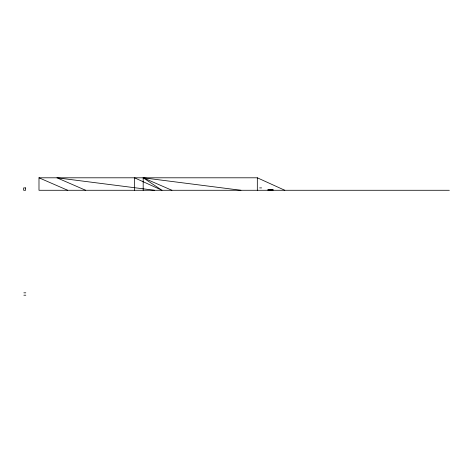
<?xml version="1.0" encoding="UTF-8"?>
<svg xmlns="http://www.w3.org/2000/svg" width="473" height="473" viewBox="0 0 473 473"><rect width="100%" height="100%" fill="white"/><g stroke="black" fill="none" stroke-linecap="round" stroke-linejoin="round"><path stroke-width="0.71" d="M449.35 190.282L38.987 190.282L38.987 177.801L257.324 177.801L284.811 190.282M259.647 187.905L261.593 187.905M23.875 292.822L25.802 292.822M23.875 295.199L25.802 295.199M240.946 190.282L143.183 177.801L143.183 190.282M154.701 190.282L56.931 177.801L85.666 190.282M171.918 190.282L143.183 177.801L162.003 190.282L134.515 177.801L134.515 190.282M38.987 177.801L67.722 190.282M273.075 190.282L273.075 189.371L267.99 189.371L267.99 190.282M272.123 189.371L272.123 190.282M271.526 189.371L271.526 190.282M270.745 189.371L270.745 190.282M270.615 189.371L270.615 190.282M270.544 189.371L270.544 190.282M269.776 189.371L269.776 190.282M269.705 189.371L269.705 190.282M269.243 189.371L269.243 190.282M268.735 189.371L268.735 190.282M268.315 189.371L268.315 190.282M257.324 177.801L257.324 190.282M25.577 187.905L23.65 187.905L23.65 190.282L25.577 190.282L25.577 187.905"/></g></svg>
